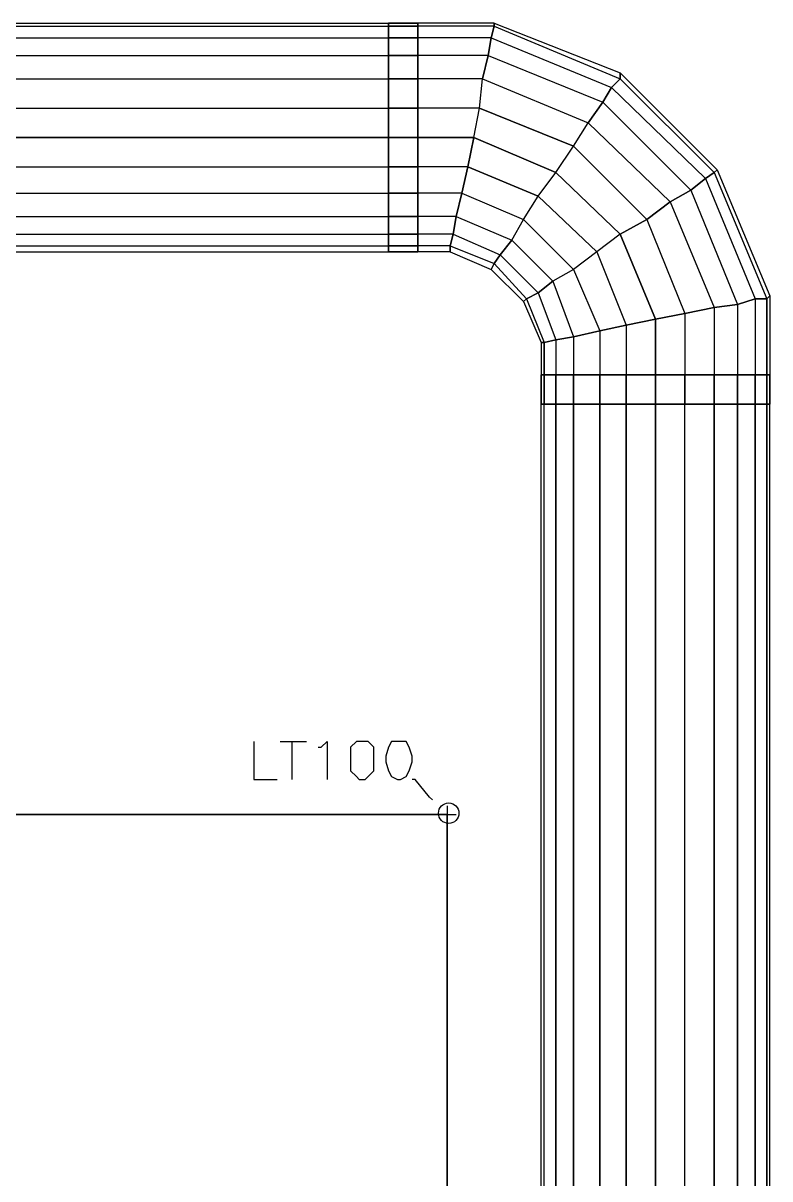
# Model space of a CAD drawing. Header units: metres. Extents: x 114 to 218, y 8 to 180.
# Drawn here: x 193.27 to 197.18, y 132.78 to 138.85 of the extents above; entities that cross this region are included whole.
import ezdxf

# ---------------------------------------------------------------- set-up
doc = ezdxf.new("R2010")
doc.units = ezdxf.units.M
doc.header["$MEASUREMENT"] = 0
for name, color, linetype in [('E-LIGHT', 7, 'Continuous'), ('E-LIGHT-CLRANCE', 7, 'Continuous'), ('E-TFP-LIGHT', 7, 'Continuous'), ('M-SA2S-Round', 7, 'Continuous')]:
    doc.layers.add(name, color=color, linetype=linetype)

msp = doc.modelspace()

# ---------------------------------------------------------------- linework, layer by layer
at = {"layer": 'E-LIGHT', "color": 5, "true_color": 0x0000ff}
for points in [[(195.4914, 129.8935), (193.0919, 129.8935), (193.0919, 134.6926), (195.4914, 134.6926), (193.0919, 134.6926), (193.0919, 129.8935), (195.4914, 129.8935)], [(195.4914, 134.6926), (195.4914, 129.8935), (195.4914, 134.6926)], [(195.4914, 134.6926), (195.4914, 134.6926)], [(195.4914, 134.6926), (195.4914, 134.6926)]]:
    msp.add_lwpolyline(points, dxfattribs=at)
at = {"layer": 'E-LIGHT-CLRANCE', "color": 150, "true_color": 0x007fff}
for points in [[(195.4914, 129.8935), (193.0919, 129.8935), (193.0919, 134.6926), (195.4914, 134.6926), (193.0919, 134.6926), (193.0919, 129.8935), (195.4914, 129.8935)], [(195.4914, 134.6926), (195.4914, 129.8935), (195.4914, 134.6926)], [(195.4914, 134.6926), (195.4914, 134.6926)], [(195.4914, 134.6926), (195.4914, 134.6926)]]:
    msp.add_lwpolyline(points, dxfattribs=at)
at = {"layer": 'E-TFP-LIGHT', "color": 5, "true_color": 0x0000ff}
for points in [[(194.4762, 135.0771), (194.4762, 134.8772), (194.5993, 134.8772)], [(194.6147, 135.0771), (194.7531, 135.0771)], [(194.6762, 135.0771), (194.6762, 134.8772)], [(194.8146, 135.0464), (194.83, 135.0464), (194.8608, 135.0771), (194.8608, 134.8772)], [(195.03, 135.0771), (195.0146, 135.0771), (194.9838, 135.0464), (194.9838, 135.0002), (194.9838, 134.9695), (194.9838, 134.9233), (195.0146, 134.8926), (195.03, 134.8772), (195.0607, 134.8772), (195.0761, 134.8926), (195.1069, 134.9233), (195.1069, 134.9695), (195.1069, 135.0002), (195.1069, 135.0464), (195.0761, 135.0771), (195.0607, 135.0771), (195.03, 135.0771)], [(195.2299, 135.0771), (195.1992, 135.0771), (195.1838, 135.0464), (195.1684, 135.0002), (195.1684, 134.9695), (195.1838, 134.9233), (195.1992, 134.8926), (195.2299, 134.8772), (195.2453, 134.8772), (195.2761, 134.8926), (195.2915, 134.9233), (195.3069, 134.9695), (195.3069, 135.0002), (195.2915, 135.0464), (195.2761, 135.0771), (195.2453, 135.0771), (195.2299, 135.0771)], [(195.3991, 134.7849), (195.3222, 134.8772), (195.3069, 134.8772)], [(195.3991, 134.7849), (195.4145, 134.7695), (195.4145, 134.7695), (195.3991, 134.7849), (195.3991, 134.7849)], [(195.4914, 134.6465), (195.4914, 134.6926), (195.4453, 134.6926)], [(195.4914, 134.7388), (195.4914, 134.6926), (195.5376, 134.6926)], [(195.4914, 134.6926), (195.4914, 134.6926)], [(195.4914, 134.6926), (195.4914, 134.6926)], [(195.5376, 134.6926), (195.5376, 134.6926)]]:
    msp.add_lwpolyline(points, dxfattribs=at)
msp.add_circle((195.4991, 134.7003), 0.0538, dxfattribs=at)
at = {"layer": 'M-SA2S-Round', "color": 5, "true_color": 0x0000ff}
for points in [[(189.2311, 138.8457), (195.3376, 138.8457)], [(189.2311, 138.8303), (195.3376, 138.8303)], [(189.2311, 138.8303), (195.3376, 138.8303)], [(195.7375, 138.8457), (195.1838, 138.8457)], [(195.1838, 137.6459), (195.1838, 137.6767), (195.1838, 137.7382), (195.1838, 137.8305), (195.1838, 137.9535), (195.1838, 138.092), (195.1838, 138.2458), (195.1838, 138.3996), (195.1838, 138.5534), (195.1838, 138.6765), (195.1838, 138.7688), (195.1838, 138.8303), (195.1838, 138.8457), (195.1838, 138.8303), (195.1838, 138.7688), (195.1838, 138.6765), (195.1838, 138.5534), (195.1838, 138.3996), (195.1838, 138.2458), (195.1838, 138.092), (195.1838, 137.9535), (195.1838, 137.8305), (195.1838, 137.7382), (195.1838, 137.6767), (195.1838, 137.6459)], [(195.1838, 138.8457), (195.1838, 138.8457)], [(195.7375, 138.8303), (195.1838, 138.8303)], [(195.7375, 138.8303), (195.1838, 138.8303)], [(195.1838, 138.8303), (195.1838, 138.8303)], [(195.1838, 138.8303), (195.1838, 138.8303)], [(195.3376, 138.8303), (195.3376, 138.8457), (195.3376, 138.8303), (195.3376, 138.7688), (195.3376, 138.6765), (195.3376, 138.5534), (195.3376, 138.3996), (195.3376, 138.2458), (195.3376, 138.092), (195.3376, 137.9535), (195.3376, 137.8305), (195.3376, 137.7382), (195.3376, 137.6767), (195.3376, 137.6459), (195.3376, 137.6767), (195.3376, 137.7382), (195.3376, 137.8305), (195.3376, 137.9535), (195.3376, 138.092), (195.3376, 138.2458), (195.3376, 138.3996), (195.3376, 138.5534), (195.3376, 138.6765), (195.3376, 138.7688), (195.3376, 138.8303)], [(195.3376, 138.8457), (195.3376, 138.8457)], [(195.3376, 138.8303), (195.3376, 138.8303)], [(195.3376, 138.8303), (195.3376, 138.8303)], [(195.7375, 138.8303), (195.7222, 138.7688), (196.3528, 138.5073)], [(195.7222, 138.7688), (195.7375, 138.8303), (196.399, 138.5534)], [(195.7375, 138.8457), (195.7375, 138.8303), (196.399, 138.5534)], [(195.7375, 138.8303), (195.7375, 138.8457), (196.399, 138.5842)], [(195.7375, 138.8457), (195.7375, 138.8457)], [(195.7375, 138.8303), (195.7375, 138.8303)], [(195.7375, 138.8303), (195.7375, 138.8303)], [(189.2311, 138.7688), (195.3376, 138.7688)], [(189.2311, 138.7688), (195.3376, 138.7688)], [(195.7222, 138.7688), (195.1838, 138.7688)], [(195.7222, 138.7688), (195.1838, 138.7688)], [(195.1838, 138.7688), (195.1838, 138.7688)], [(195.1838, 138.7688), (195.1838, 138.7688)], [(195.3376, 138.7688), (195.3376, 138.7688)], [(195.3376, 138.7688), (195.3376, 138.7688)], [(195.7222, 138.7688), (195.7068, 138.6765), (196.3067, 138.4304)], [(195.7068, 138.6765), (195.7222, 138.7688), (196.3528, 138.5073)], [(195.7222, 138.7688), (195.7222, 138.7688)], [(195.7222, 138.7688), (195.7222, 138.7688)], [(189.2311, 138.6765), (195.3376, 138.6765)], [(189.2311, 138.6765), (195.3376, 138.6765)], [(195.7068, 138.6765), (195.1838, 138.6765)], [(195.7068, 138.6765), (195.1838, 138.6765)], [(195.1838, 138.6765), (195.1838, 138.6765)], [(195.1838, 138.6765), (195.1838, 138.6765)], [(195.3376, 138.6765), (195.3376, 138.6765)], [(195.3376, 138.6765), (195.3376, 138.6765)], [(195.7068, 138.6765), (195.676, 138.5534), (196.2298, 138.3227)], [(195.676, 138.5534), (195.7068, 138.6765), (196.3067, 138.4304)], [(195.7068, 138.6765), (195.7068, 138.6765)], [(195.7068, 138.6765), (195.7068, 138.6765)], [(196.399, 138.5842), (196.399, 138.5534), (196.8912, 138.0612)], [(196.399, 138.5534), (196.399, 138.5842), (196.9065, 138.0766)], [(196.399, 138.5842), (196.399, 138.5842)], [(189.2311, 138.5534), (195.3376, 138.5534)], [(189.2311, 138.5534), (195.3376, 138.5534)], [(195.676, 138.5534), (195.1838, 138.5534)], [(195.676, 138.5534), (195.1838, 138.5534)], [(195.1838, 138.5534), (195.1838, 138.5534)], [(195.1838, 138.5534), (195.1838, 138.5534)], [(195.3376, 138.5534), (195.3376, 138.5534)], [(195.3376, 138.5534), (195.3376, 138.5534)], [(195.6299, 138.2458), (195.6606, 138.3996), (195.676, 138.5534)], [(195.6606, 138.3996), (195.676, 138.5534), (196.2298, 138.3227)], [(195.676, 138.5534), (195.676, 138.5534)], [(195.676, 138.5534), (195.676, 138.5534)], [(196.3528, 138.5073), (196.3067, 138.4304), (196.7681, 137.9689)], [(196.3067, 138.4304), (196.3528, 138.5073), (196.845, 138.0305)], [(196.399, 138.5534), (196.3528, 138.5073), (196.845, 138.0305)], [(196.3528, 138.5073), (196.399, 138.5534), (196.8912, 138.0612)], [(196.3528, 138.5073), (196.3528, 138.5073)], [(196.3528, 138.5073), (196.3528, 138.5073)], [(196.399, 138.5534), (196.399, 138.5534)], [(196.399, 138.5534), (196.399, 138.5534)], [(189.2311, 138.3996), (195.3376, 138.3996)], [(189.2311, 138.3996), (195.3376, 138.3996)], [(195.6606, 138.3996), (195.1838, 138.3996)], [(195.6606, 138.3996), (195.1838, 138.3996)], [(195.1838, 138.3996), (195.1838, 138.3996)], [(195.1838, 138.3996), (195.1838, 138.3996)], [(195.3376, 138.3996), (195.3376, 138.3996)], [(195.3376, 138.3996), (195.3376, 138.3996)], [(195.6299, 138.2458), (195.6606, 138.3996), (196.1528, 138.1996)], [(196.1528, 138.1996), (195.6606, 138.3996)], [(195.6606, 138.3996), (195.6606, 138.3996)], [(195.6606, 138.3996), (195.6606, 138.3996)], [(196.3067, 138.4304), (196.2298, 138.3227), (196.6604, 137.9074)], [(196.2298, 138.3227), (196.3067, 138.4304), (196.7681, 137.9689)], [(196.3067, 138.4304), (196.3067, 138.4304)], [(196.3067, 138.4304), (196.3067, 138.4304)], [(196.0605, 138.0612), (196.1528, 138.1996), (196.2298, 138.3227)], [(196.1528, 138.1996), (196.2298, 138.3227), (196.6604, 137.9074)], [(196.2298, 138.3227), (196.2298, 138.3227)], [(196.2298, 138.3227), (196.2298, 138.3227)], [(195.3376, 138.2458), (189.2311, 138.2458)], [(189.2311, 138.2458), (195.3376, 138.2458)], [(195.6299, 138.2458), (195.1838, 138.2458)], [(195.1838, 138.2458), (195.6299, 138.2458)], [(195.1838, 138.2458), (195.1838, 138.2458)], [(195.1838, 138.2458), (195.1838, 138.2458)], [(195.3376, 138.2458), (195.3376, 138.2458)], [(195.3376, 138.2458), (195.3376, 138.2458)], [(196.0605, 138.0612), (195.6299, 138.2458), (195.5991, 138.092), (195.5683, 137.9535), (195.8914, 137.8151)], [(195.5991, 138.092), (195.6299, 138.2458), (196.0605, 138.0612)], [(195.6299, 138.2458), (195.6299, 138.2458)], [(195.6299, 138.2458), (195.6299, 138.2458)], [(196.0605, 138.0612), (196.1528, 138.1996), (196.5374, 137.8151)], [(196.5374, 137.8151), (196.1528, 138.1996)], [(196.1528, 138.1996), (196.1528, 138.1996)], [(196.1528, 138.1996), (196.1528, 138.1996)], [(189.2311, 138.092), (195.3376, 138.092)], [(189.2311, 138.092), (195.3376, 138.092)], [(195.5991, 138.092), (195.1838, 138.092)], [(195.5991, 138.092), (195.1838, 138.092)], [(195.1838, 138.092), (195.1838, 138.092)], [(195.1838, 138.092), (195.1838, 138.092)], [(195.3376, 138.092), (195.3376, 138.092)], [(195.3376, 138.092), (195.3376, 138.092)], [(195.5683, 137.9535), (195.5991, 138.092), (195.9683, 137.9381)], [(195.9683, 137.9381), (195.5991, 138.092)], [(195.5991, 138.092), (195.5991, 138.092)], [(195.5991, 138.092), (195.5991, 138.092)], [(195.9683, 137.9381), (196.0605, 138.0612), (196.399, 137.7382)], [(195.9683, 137.9381), (196.0605, 138.0612), (196.399, 137.7382), (196.2759, 137.6459)], [(196.0605, 138.0612), (196.0605, 138.0612)], [(196.0605, 138.0612), (196.0605, 138.0612)], [(196.7681, 137.9689), (196.845, 138.0305), (197.1065, 137.3998), (197.0142, 137.369)], [(196.845, 138.0305), (196.7681, 137.9689), (197.0142, 137.369), (197.1065, 137.3998)], [(196.845, 138.0305), (196.8912, 138.0612), (197.168, 137.3998), (197.1065, 137.3998)], [(196.8912, 138.0612), (196.845, 138.0305), (197.1065, 137.3998), (197.168, 137.3998)], [(196.845, 138.0305), (196.845, 138.0305)], [(196.845, 138.0305), (196.845, 138.0305)], [(196.8912, 138.0612), (196.9065, 138.0766), (197.1834, 137.4152), (197.168, 137.3998)], [(196.9065, 138.0766), (196.8912, 138.0612), (197.168, 137.3998), (197.1834, 137.4152)], [(196.8912, 138.0612), (196.8912, 138.0612)], [(196.8912, 138.0612), (196.8912, 138.0612)], [(196.9065, 138.0766), (196.9065, 138.0766)], [(196.6604, 137.9074), (196.7681, 137.9689), (197.0142, 137.369), (196.8912, 137.3537)], [(196.7681, 137.9689), (196.6604, 137.9074), (196.8912, 137.3537), (197.0142, 137.369)], [(196.7681, 137.9689), (196.7681, 137.9689)], [(196.7681, 137.9689), (196.7681, 137.9689)], [(189.2311, 137.9535), (195.3376, 137.9535)], [(189.2311, 137.9535), (195.3376, 137.9535)], [(195.5683, 137.9535), (195.1838, 137.9535)], [(195.5683, 137.9535), (195.1838, 137.9535)], [(195.1838, 137.9535), (195.1838, 137.9535)], [(195.1838, 137.9535), (195.1838, 137.9535)], [(195.3376, 137.9535), (195.3376, 137.9535)], [(195.3376, 137.9535), (195.3376, 137.9535)], [(195.5376, 137.8305), (195.5683, 137.9535), (195.8914, 137.8151)], [(195.5683, 137.9535), (195.5376, 137.8305), (195.8298, 137.7074)], [(195.5683, 137.9535), (195.5683, 137.9535)], [(195.5683, 137.9535), (195.5683, 137.9535)], [(195.8914, 137.8151), (195.9683, 137.9381), (196.2759, 137.6459)], [(195.8914, 137.8151), (195.9683, 137.9381), (196.2759, 137.6459), (196.1528, 137.5536)], [(195.9683, 137.9381), (195.9683, 137.9381)], [(195.9683, 137.9381), (195.9683, 137.9381)], [(196.5374, 137.8151), (196.6604, 137.9074), (196.8912, 137.3537), (196.7374, 137.3229)], [(196.6604, 137.9074), (196.5374, 137.8151), (196.7374, 137.3229), (196.8912, 137.3537)], [(196.6604, 137.9074), (196.6604, 137.9074)], [(196.6604, 137.9074), (196.6604, 137.9074)], [(189.2311, 137.8305), (195.3376, 137.8305)], [(189.2311, 137.8305), (195.3376, 137.8305)], [(195.5376, 137.8305), (195.1838, 137.8305)], [(195.5376, 137.8305), (195.1838, 137.8305)], [(195.1838, 137.8305), (195.1838, 137.8305)], [(195.1838, 137.8305), (195.1838, 137.8305)], [(195.3376, 137.8305), (195.3376, 137.8305)], [(195.3376, 137.8305), (195.3376, 137.8305)], [(195.5222, 137.7382), (195.5376, 137.8305), (195.8298, 137.7074)], [(195.5376, 137.8305), (195.5222, 137.7382), (195.7683, 137.6305)], [(195.5376, 137.8305), (195.5376, 137.8305)], [(195.5376, 137.8305), (195.5376, 137.8305)], [(195.8298, 137.7074), (195.8914, 137.8151), (196.1528, 137.5536)], [(195.8298, 137.7074), (195.8914, 137.8151), (196.1528, 137.5536), (196.0452, 137.4921)], [(195.8914, 137.8151), (195.8914, 137.8151)], [(195.8914, 137.8151), (195.8914, 137.8151)], [(196.399, 137.7382), (196.5374, 137.8151), (196.7374, 137.3229), (196.5835, 137.2921), (196.399, 137.7382)], [(196.5374, 137.8151), (196.399, 137.7382), (196.5835, 137.2921), (196.7374, 137.3229)], [(196.5374, 137.8151), (196.5374, 137.8151)], [(196.5374, 137.8151), (196.5374, 137.8151)], [(189.2311, 137.7382), (195.3376, 137.7382)], [(189.2311, 137.7382), (195.3376, 137.7382)], [(195.5222, 137.7382), (195.1838, 137.7382)], [(195.5222, 137.7382), (195.1838, 137.7382)], [(195.1838, 137.7382), (195.1838, 137.7382)], [(195.1838, 137.7382), (195.1838, 137.7382)], [(195.3376, 137.7382), (195.3376, 137.7382)], [(195.3376, 137.7382), (195.3376, 137.7382)], [(195.5068, 137.6767), (195.5222, 137.7382), (195.7683, 137.6305)], [(195.5222, 137.7382), (195.5068, 137.6767), (195.7375, 137.5844)], [(195.5222, 137.7382), (195.5222, 137.7382)], [(195.5222, 137.7382), (195.5222, 137.7382)], [(196.399, 137.7382), (196.2759, 137.6459), (196.4297, 137.2614), (196.5835, 137.2921)], [(196.399, 137.7382), (196.399, 137.7382)], [(196.399, 137.7382), (196.399, 137.7382)], [(189.2311, 137.6767), (195.3376, 137.6767)], [(189.2311, 137.6767), (195.3376, 137.6767)], [(195.5068, 137.6767), (195.1838, 137.6767)], [(195.5068, 137.6767), (195.1838, 137.6767)], [(195.1838, 137.6767), (195.1838, 137.6767)], [(195.1838, 137.6767), (195.1838, 137.6767)], [(195.3376, 137.6767), (195.3376, 137.6767)], [(195.3376, 137.6767), (195.3376, 137.6767)], [(195.5068, 137.6459), (195.5068, 137.6767), (195.7375, 137.5844)], [(195.5068, 137.6767), (195.5068, 137.6459), (195.7222, 137.5536)], [(195.5068, 137.6767), (195.5068, 137.6767)], [(195.5068, 137.6767), (195.5068, 137.6767)], [(195.7683, 137.6305), (195.9683, 137.4306), (196.0452, 137.4921), (195.8298, 137.7074), (195.7683, 137.6305), (195.7375, 137.5844), (195.9067, 137.3998)], [(195.7683, 137.6305), (195.8298, 137.7074), (196.0452, 137.4921)], [(195.8298, 137.7074), (195.8298, 137.7074)], [(195.8298, 137.7074), (195.8298, 137.7074)], [(189.2311, 137.6459), (195.3376, 137.6459)], [(195.5068, 137.6459), (195.1838, 137.6459)], [(195.1838, 137.6459), (195.1838, 137.6459)], [(195.3376, 137.6459), (195.3376, 137.6459)], [(195.5068, 137.6459), (195.5068, 137.6459)], [(195.7375, 137.5844), (195.7683, 137.6305), (195.9683, 137.4306)], [(195.7683, 137.6305), (195.7683, 137.6305)], [(195.7683, 137.6305), (195.7683, 137.6305)], [(196.2759, 137.6459), (196.1528, 137.5536), (196.2913, 137.2306), (196.4297, 137.2614)], [(196.2759, 137.6459), (196.4297, 137.2614), (196.2913, 137.2306)], [(196.2759, 137.6459), (196.2759, 137.6459)], [(196.2759, 137.6459), (196.2759, 137.6459)], [(195.7222, 137.5536), (195.7375, 137.5844), (195.9067, 137.3998)], [(195.7375, 137.5844), (195.7222, 137.5536), (195.8914, 137.3844)], [(195.7222, 137.5536), (195.7222, 137.5536)], [(195.7375, 137.5844), (195.7375, 137.5844)], [(195.7375, 137.5844), (195.7375, 137.5844)], [(196.1528, 137.5536), (196.0452, 137.4921), (196.1528, 137.1998), (196.2913, 137.2306)], [(196.1528, 137.5536), (196.2913, 137.2306), (196.1528, 137.1998)], [(196.1528, 137.5536), (196.1528, 137.5536)], [(196.1528, 137.5536), (196.1528, 137.5536)], [(196.0452, 137.4921), (195.9683, 137.4306), (196.0605, 137.1844), (196.1528, 137.1998)], [(196.0452, 137.4921), (196.1528, 137.1998), (196.0605, 137.1844)], [(196.0452, 137.4921), (196.0452, 137.4921)], [(196.0452, 137.4921), (196.0452, 137.4921)], [(195.9683, 137.4306), (195.9067, 137.3998), (195.999, 137.1691), (196.0605, 137.1844)], [(195.9067, 137.3998), (195.9683, 137.4306), (196.0605, 137.1844), (195.999, 137.1691)], [(195.9683, 137.4306), (195.9683, 137.4306)], [(195.9683, 137.4306), (195.9683, 137.4306)], [(195.9067, 137.3998), (195.8914, 137.3844), (195.9836, 137.1691), (195.999, 137.1691)], [(195.8914, 137.3844), (195.9067, 137.3998), (195.999, 137.1691), (195.9836, 137.1691)], [(195.8914, 137.3844), (195.8914, 137.3844)], [(195.9067, 137.3998), (195.9067, 137.3998)], [(195.9067, 137.3998), (195.9067, 137.3998)], [(197.0142, 137.369), (197.0142, 136.8461), (196.8912, 136.8461)], [(197.1065, 137.3998), (197.1065, 136.8461), (197.0142, 136.8461)], [(197.0142, 137.369), (197.0142, 136.8461), (197.1065, 136.8461)], [(197.0142, 137.369), (197.0142, 137.369)], [(197.0142, 137.369), (197.0142, 137.369)], [(197.1834, 137.4152), (197.1834, 136.8461), (197.168, 136.8461), (197.168, 137.3998), (197.168, 136.8461), (197.1065, 136.8461)], [(197.1065, 137.3998), (197.1065, 136.8461), (197.168, 136.8461), (197.1834, 136.8461)], [(197.1065, 137.3998), (197.1065, 137.3998)], [(197.1065, 137.3998), (197.1065, 137.3998)], [(197.168, 137.3998), (197.168, 137.3998)], [(197.168, 137.3998), (197.168, 137.3998)], [(197.1834, 137.4152), (197.1834, 137.4152)], [(196.7374, 137.3229), (196.7374, 136.8461), (196.5835, 136.8461), (196.5835, 137.2921), (196.4297, 137.2614)], [(196.8912, 137.3537), (196.8912, 136.8461), (196.7374, 136.8461)], [(196.7374, 137.3229), (196.7374, 136.8461), (196.8912, 136.8461)], [(196.7374, 137.3229), (196.7374, 137.3229)], [(196.7374, 137.3229), (196.7374, 137.3229)], [(196.8912, 137.3537), (196.8912, 136.8461), (197.0142, 136.8461)], [(196.8912, 137.3537), (196.8912, 137.3537)], [(196.8912, 137.3537), (196.8912, 137.3537)], [(196.4297, 137.2614), (196.4297, 136.8461), (196.2913, 136.8461)], [(196.4297, 137.2614), (196.4297, 136.8461), (196.5835, 136.8461)], [(196.4297, 137.2614), (196.4297, 137.2614)], [(196.4297, 137.2614), (196.4297, 137.2614)], [(196.5835, 137.2921), (196.5835, 136.8461), (196.7374, 136.8461)], [(196.5835, 137.2921), (196.5835, 137.2921)], [(196.5835, 137.2921), (196.5835, 137.2921)], [(196.0605, 137.1844), (196.0605, 136.8461), (195.999, 136.8461), (195.9836, 136.8461)], [(196.1528, 137.1998), (196.1528, 136.8461), (196.0605, 136.8461)], [(196.0605, 137.1844), (196.0605, 136.8461), (196.1528, 136.8461)], [(196.0605, 137.1844), (196.0605, 137.1844)], [(196.0605, 137.1844), (196.0605, 137.1844)], [(196.2913, 137.2306), (196.2913, 136.8461), (196.1528, 136.8461)], [(196.1528, 137.1998), (196.1528, 136.8461), (196.2913, 136.8461)], [(196.1528, 137.1998), (196.1528, 137.1998)], [(196.1528, 137.1998), (196.1528, 137.1998)], [(196.2913, 137.2306), (196.2913, 136.8461), (196.4297, 136.8461)], [(196.2913, 137.2306), (196.2913, 137.2306)], [(196.2913, 137.2306), (196.2913, 137.2306)], [(195.9836, 137.1691), (195.9836, 136.8461), (195.999, 136.8461), (195.999, 137.1691), (195.999, 136.8461), (196.0605, 136.8461)], [(195.9836, 137.1691), (195.9836, 137.1691)], [(195.999, 137.1691), (195.999, 137.1691)], [(195.999, 137.1691), (195.999, 137.1691)], [(196.0605, 131.001), (195.999, 131.001), (195.999, 136.9999), (195.9836, 136.9999)], [(195.9836, 131.001), (195.999, 131.001), (195.999, 136.9999), (196.0605, 136.9999), (196.0605, 131.001), (195.999, 131.001), (195.9836, 131.001), (195.9836, 136.9999), (195.999, 136.9999)], [(195.9836, 136.9999), (195.9836, 136.9999)], [(196.1528, 131.001), (196.0605, 131.001), (196.0605, 136.9999), (195.999, 136.9999)], [(195.999, 136.9999), (195.999, 136.9999)], [(195.999, 136.9999), (195.999, 136.9999)], [(196.2913, 131.001), (196.1528, 131.001), (196.1528, 136.9999), (196.0605, 136.9999)], [(196.0605, 136.9999), (196.1528, 136.9999), (196.1528, 131.001), (196.0605, 131.001)], [(196.0605, 136.9999), (196.0605, 136.9999)], [(196.0605, 136.9999), (196.0605, 136.9999)], [(196.4297, 131.001), (196.2913, 131.001), (196.2913, 136.9999), (196.1528, 136.9999)], [(196.1528, 136.9999), (196.2913, 136.9999), (196.2913, 131.001), (196.1528, 131.001)], [(196.1528, 136.9999), (196.1528, 136.9999)], [(196.1528, 136.9999), (196.1528, 136.9999)], [(196.5835, 131.001), (196.4297, 131.001), (196.4297, 136.9999), (196.2913, 136.9999)], [(196.2913, 136.9999), (196.4297, 136.9999), (196.4297, 131.001), (196.2913, 131.001)], [(196.2913, 136.9999), (196.2913, 136.9999)], [(196.2913, 136.9999), (196.2913, 136.9999)], [(196.7374, 131.001), (196.5835, 131.001), (196.5835, 136.9999), (196.4297, 136.9999)], [(196.4297, 136.9999), (196.5835, 136.9999), (196.5835, 131.001), (196.4297, 131.001)], [(196.4297, 136.9999), (196.4297, 136.9999)], [(196.4297, 136.9999), (196.4297, 136.9999)], [(196.5835, 136.9999), (196.7374, 136.9999)], [(196.5835, 131.001), (196.7374, 131.001), (196.7374, 136.9999), (196.8912, 136.9999), (196.8912, 131.001), (196.7374, 131.001)], [(196.8912, 131.001), (196.7374, 131.001), (196.7374, 136.9999), (196.5835, 136.9999)], [(196.5835, 136.9999), (196.5835, 136.9999)], [(196.5835, 136.9999), (196.5835, 136.9999)], [(197.0142, 131.001), (196.8912, 131.001), (196.8912, 136.9999), (196.7374, 136.9999)], [(196.7374, 136.9999), (196.7374, 136.9999)], [(196.7374, 136.9999), (196.7374, 136.9999)], [(196.8912, 136.9999), (197.0142, 136.9999), (197.0142, 131.001), (196.8912, 131.001)], [(197.1065, 131.001), (197.0142, 131.001), (197.0142, 136.9999), (196.8912, 136.9999)], [(196.8912, 136.9999), (196.8912, 136.9999)], [(196.8912, 136.9999), (196.8912, 136.9999)], [(197.0142, 136.9999), (197.1065, 136.9999), (197.1065, 131.001), (197.0142, 131.001)], [(197.168, 131.001), (197.1065, 131.001), (197.1065, 136.9999), (197.0142, 136.9999)], [(197.0142, 136.9999), (197.0142, 136.9999)], [(197.0142, 136.9999), (197.0142, 136.9999)], [(197.1065, 136.9999), (197.168, 136.9999), (197.168, 131.001), (197.1065, 131.001)], [(197.1834, 131.001), (197.168, 131.001), (197.168, 136.9999), (197.1065, 136.9999)], [(197.1065, 136.9999), (197.1065, 136.9999)], [(197.1065, 136.9999), (197.1065, 136.9999)], [(197.168, 131.001), (197.1834, 131.001), (197.1834, 136.9999), (197.168, 136.9999), (197.1834, 136.9999)], [(197.168, 136.9999), (197.168, 136.9999)], [(197.168, 136.9999), (197.168, 136.9999)], [(197.1834, 136.9999), (197.1834, 136.9999)], [(195.9836, 136.8461), (195.9836, 136.8461)], [(195.999, 136.8461), (195.999, 136.8461)], [(195.999, 136.8461), (195.999, 136.8461)], [(196.0605, 136.8461), (196.0605, 136.8461)], [(196.0605, 136.8461), (196.0605, 136.8461)], [(196.1528, 136.8461), (196.1528, 136.8461)], [(196.1528, 136.8461), (196.1528, 136.8461)], [(196.2913, 136.8461), (196.2913, 136.8461)], [(196.2913, 136.8461), (196.2913, 136.8461)], [(196.5835, 136.8461), (196.4297, 136.8461)], [(196.4297, 136.8461), (196.4297, 136.8461)], [(196.4297, 136.8461), (196.4297, 136.8461)], [(196.5835, 136.8461), (196.5835, 136.8461)], [(196.5835, 136.8461), (196.5835, 136.8461)], [(196.7374, 136.8461), (196.7374, 136.8461)], [(196.7374, 136.8461), (196.7374, 136.8461)], [(196.8912, 136.8461), (196.8912, 136.8461)], [(196.8912, 136.8461), (196.8912, 136.8461)], [(197.0142, 136.8461), (197.0142, 136.8461)], [(197.0142, 136.8461), (197.0142, 136.8461)], [(197.1065, 136.8461), (197.1065, 136.8461)], [(197.1065, 136.8461), (197.1065, 136.8461)], [(197.168, 136.8461), (197.168, 136.8461)], [(197.168, 136.8461), (197.168, 136.8461)], [(197.1834, 136.8461), (197.1834, 136.8461)]]:
    msp.add_lwpolyline(points, dxfattribs=at)

doc.saveas('drawing.dxf')
